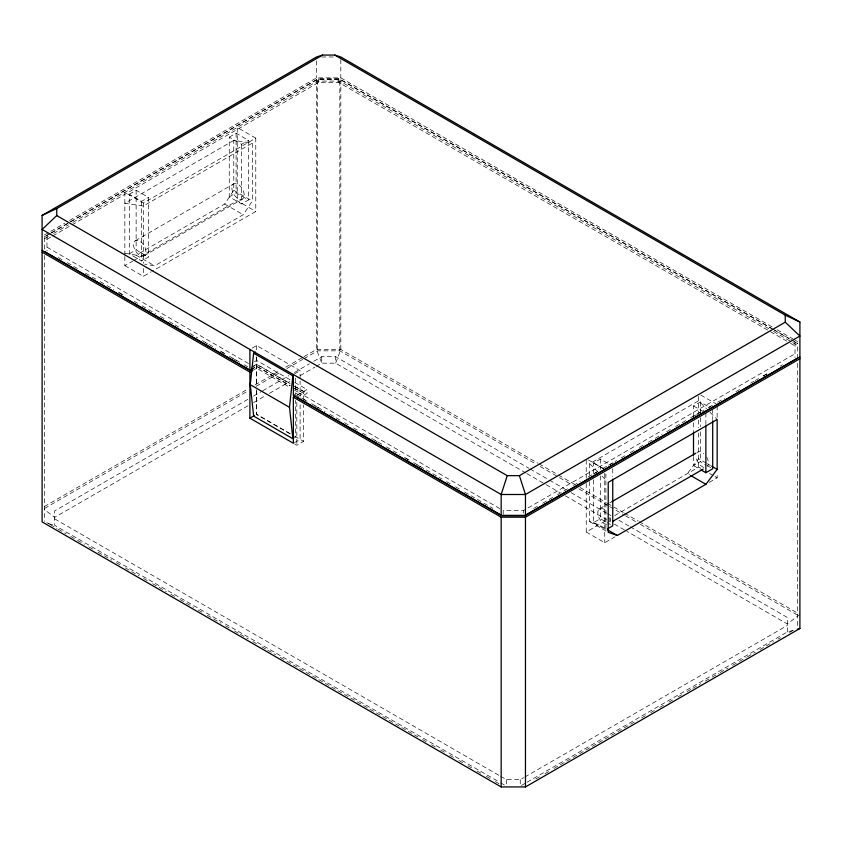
<?xml version="1.0" encoding="UTF-8"?>
<svg xmlns="http://www.w3.org/2000/svg" width="842" height="842" viewBox="0 0 842 842"><rect width="100%" height="100%" fill="white"/><g stroke="black" fill="none" stroke-linecap="round" stroke-linejoin="round"><path stroke-width="0.63" stroke-dasharray="4.21 3.16" d="M124.848 253.221L136.099 255.158L224.677 204.017L233.781 190.334L233.781 140.404L252.316 143.119L252.316 201.028L243.212 214.721L154.633 265.861L144.635 264.135M799.9 614.46L787.312 623.954L626.89 531.334M44.373 235.002L64.876 223.162M69.433 220.53L316.539 77.874L340.831 77.874L772.556 327.128M44.373 236.791L50.036 233.518M51.173 232.866L69.318 222.383M70.454 221.73L316.539 79.664L340.831 79.664L771.419 328.254M50.394 233.518L44.542 236.897L44.542 251.558M51.53 232.866L69.718 222.362M70.707 221.793L318.56 78.695L338.81 78.695L773.545 329.696M44.542 238.696L49.099 236.065M53.593 233.466L68.434 224.898M72.822 222.362L317.55 81.074L339.821 81.074L768.999 328.854M46.984 239.275L51.53 236.655M52.667 236.002L70.854 225.498M71.991 224.846L318.56 82.484L338.81 82.484L789.322 342.589M129.3 194.197L136.13 190.239L148.487 197.375L148.487 257.031L141.645 260.978L129.3 253.842L129.3 194.197L141.645 201.322L148.487 197.375M229.256 137.141L236.097 133.194L248.453 140.319L248.453 199.975L241.612 203.922L229.256 196.796L229.256 137.141L241.612 144.277L248.453 140.319M233.781 140.404L124.848 203.301L143.382 206.016L252.316 143.119M124.848 255.168L124.848 192.323L143.382 203.027L255.779 138.13L255.779 211.458L152.465 271.103M135.373 240.686L233.676 183.924M129.3 253.842L136.13 249.895L148.487 257.031M229.256 196.796L236.097 192.85L248.453 199.975M124.848 256.484L124.848 265.64L132.794 261.062M133.931 260.399L237.244 200.754L255.779 211.458M144.108 255.81L242.412 199.059M124.848 265.64L143.382 276.344L151.328 271.755M252.147 348.135L256.642 345.546L300.099 370.638L300.099 379.774M254.389 361.734L256.642 360.439L290.227 379.826M253.274 366.175L256.642 364.228L290.227 383.615M251.021 367.67L256.642 364.428L290.153 383.784M251.021 369.47L256.642 366.217L290.153 385.573M251.021 369.67L256.642 366.428L290.069 385.731M252.147 370.806L256.642 368.217L290.069 387.52M44.373 506.547L248.211 388.867M255.042 384.92L280.091 370.459M285.785 367.165L302.867 357.303M304.004 356.65L316.539 349.419L340.831 349.419L537.901 463.195M44.542 508.442L248.158 390.888M256.126 386.289L281.144 371.848M286.838 368.564L302.762 359.366M303.899 358.713L317.55 350.83L339.821 350.83L535.628 463.879M247.885 399.34L54.688 510.873L54.688 525.366L499.548 782.207M253.568 396.056L261.525 391.456M262.651 390.804L288.795 375.711M294.479 372.438L309.246 363.902M313.792 361.281L321.749 356.692L335.621 356.692L529.039 468.352M294.49 373.88L300.099 370.638M247.885 405.823L54.688 517.356L44.194 509.442M253.568 402.539L264.925 395.982M269.472 393.351L289.932 381.542M300.162 375.637L314.929 367.112M316.066 366.449L321.749 363.176L335.621 363.176L525.629 472.867M293.363 395.414L300.099 391.519L300.099 381.079M296.731 395.256L300.099 393.309L300.099 397.15M296.816 395.414L307.014 389.52L307.014 393.319L301.404 396.561M296.816 397.203L303.562 393.309L294.626 388.151M292.869 438.724L295.668 437.103L295.668 400.413M294.49 442.608L300.099 439.366L300.099 403.55M294.584 443.966L296.816 445.25L303.562 441.366L303.562 405.002M589.684 475.267L589.684 463.689L698.618 400.792L706.564 408.802M593.547 473.362L593.547 462.995L600.388 459.048L611.618 465.531M693.513 416.316L693.513 405.939L700.355 401.992L709.332 407.181M503.19 514.357L503.19 510.568L523.44 510.568L795.016 353.777M533.67 508.452L538.217 505.832M542.753 503.2L552.983 497.296M557.53 494.675L567.75 488.77M573.434 485.487L580.254 481.55M588.211 476.961L597.294 471.709M602.977 468.436L607.524 465.805M608.661 465.152L616.618 460.563M621.164 457.932L625.701 455.312M630.248 452.691L634.794 450.07M639.341 447.439L643.888 444.818M648.435 442.197L654.108 438.914M655.244 438.261L662.065 434.325M666.611 431.693L671.158 429.073M675.705 426.452L685.925 420.547M690.472 417.916L704.112 410.043M708.659 407.423L713.195 404.802M717.742 402.171L724.562 398.234M735.929 391.677L740.465 389.057M750.696 383.152L754.106 381.184M755.242 380.531L758.653 378.563M763.199 375.932L768.872 372.659M780.239 366.091L782.513 364.786M593.842 473.909L597.252 471.941M610.903 464.058L613.176 462.742M692.808 416.769L696.218 414.801M697.355 414.148L700.765 412.18M708.732 407.581L711.006 406.265M763.326 376.058L766.746 374.09M599.588 508.757L608.629 503.537M609.755 502.885L612.018 501.579M593.547 479.856L593.547 522.65L600.388 518.693L605.998 521.935M693.513 456.511L693.513 465.594L700.355 461.648L705.964 464.889M586.221 483.571L586.221 532.018L606.745 520.177M614.607 515.63L698.618 467.131L700.797 468.384M586.221 532.018L604.756 542.722L614.976 536.817M709.206 482.413L717.152 477.824L717.152 472.594M500.695 776.377L506.379 779.66L520.251 779.66L523.661 777.692M524.798 777.04L787.312 625.48M521.387 785.491L525.934 782.86M527.071 782.207L787.312 631.963L793.606 630.226M535.828 778.955L540.375 776.324M544.932 773.693L549.479 771.072M554.025 768.441L637.068 720.499M641.615 717.879L646.161 715.247M650.719 712.616L655.265 709.995M659.812 707.364L664.37 704.743M668.916 702.112L673.463 699.491M678.021 696.86L682.567 694.229M687.114 691.608L691.671 688.977M692.808 688.324L700.765 683.725M705.322 681.094L711.006 677.81M712.143 677.157L718.963 673.221M720.11 672.558L728.067 667.959M732.614 665.338L738.308 662.054M739.444 661.391L746.265 657.455M747.401 656.802L755.369 652.203M759.916 649.571L773.566 641.688M778.113 639.067L780.397 637.752M789.491 632.5L794.048 629.869M321.655 56.982L334.442 56.982M48.394 523.629L54.688 525.366M589.684 481.708L589.684 521.598L598.788 524.766L606.419 529.165M777.113 329.759L793.069 338.958M794.206 339.621L797.627 341.589M772.556 328.917L789.649 338.779M790.785 339.442L797.627 343.378M774.535 330.264L789.491 338.894M794.038 341.526L797.458 343.494L797.458 358.145M773.545 331.485L797.458 345.294M790.459 343.241L795.016 345.873M255.779 138.13L237.244 127.437L237.244 200.754M700.797 395.066L717.152 404.507M693.513 405.939L704.743 412.422M233.781 190.334L252.316 201.028M706.249 463.111L698.618 458.701L687.367 473.625L689.545 474.888M707.343 463.732L710.606 465.626M707.091 465.531L712.7 468.773M709.522 473.425L713.879 475.94M714.974 476.572L717.152 477.824M693.513 465.594L700.249 469.489M224.677 204.017L243.212 214.721M588.411 459.953L604.756 469.394M593.547 462.995L602.535 468.184M539.038 463.847L557.267 474.372M558.404 475.035L574.36 484.234M580.054 487.529L606.251 502.653M607.387 503.316L623.333 512.515M624.48 513.178L638.141 521.072M639.288 521.724L797.627 613.144M540.185 466.5L558.393 477.025M559.53 477.677L572.055 484.908M578.886 488.855L608.482 505.937M609.619 506.6L624.417 515.136M625.564 515.799L635.805 521.714M640.362 524.345L797.458 615.039M530.176 469.015L548.384 479.519M549.521 480.182L565.445 489.381M571.139 492.665L606.408 513.02M607.545 513.683L610.955 515.651M618.923 520.251L629.163 526.166M630.3 526.818L787.312 617.47L787.312 631.963M526.766 473.53L544.963 484.034M546.1 484.697L559.762 492.581M565.445 495.864L606.408 519.503M614.365 524.103L625.743 530.67M607.124 522.587L610.492 524.534M136.099 255.158L154.633 265.861M593.547 522.65L605.903 529.776L605.903 474.014M589.684 521.598L606.029 531.039M294.7 382.415L307.014 389.52M294.7 386.204L307.014 393.319M294.626 386.362L303.562 391.519L303.562 398.508M294.532 388.299L300.099 391.519M46.984 247.18L248.769 363.67M294.532 390.088L300.099 393.309M499.79 508.6L300.278 393.414L300.278 397.203L307.077 401.129M58.33 257.515L62.855 260.136M67.392 262.746L77.59 268.64M85.526 273.218L91.199 276.492M92.336 277.155L95.735 279.112M100.272 281.733L105.934 285.006M107.071 285.659L113.87 289.585M118.406 292.206L122.943 294.816M134.278 301.362L137.678 303.33M142.214 305.951L155.812 313.803M160.348 316.413L164.885 319.034M169.421 321.655L173.947 324.275M175.083 324.928L179.62 327.549M189.818 333.432L197.754 338.01M202.29 340.631L207.953 343.904M209.09 344.557L215.889 348.483M220.425 351.103L224.961 353.724M229.498 356.345L239.696 362.228M244.233 364.849L248.769 367.47M311.614 403.75L325.212 411.601M329.748 414.222L339.957 420.116M344.483 422.726L349.02 425.347M353.556 427.968L358.092 430.588M362.628 433.198L367.154 435.819M371.69 438.44L381.9 444.323M386.425 446.944L392.098 450.217M393.235 450.87L400.034 454.796M404.57 457.417L409.096 460.037M413.632 462.647L441.976 479.014M446.513 481.635L451.049 484.245M455.575 486.865L460.111 489.486M464.647 492.107L492.991 508.463M119.427 292.995L122.827 294.953M205.648 342.778L207.921 344.083M221.541 351.945L224.94 353.914M232.887 358.492L237.423 361.113M303.625 399.34L307.035 401.308M314.971 405.886L319.507 408.507M375.1 440.608L377.374 441.913M405.739 458.29L409.138 460.258M417.085 464.847L421.621 467.468M290.153 433.619L256.642 414.275L256.642 387.404M294.532 436.145L303.562 441.366M290.069 433.872L256.452 414.453L256.452 390.867M54.688 518.883L499.548 775.724M500.695 782.86L505.242 785.491M46.826 522.619L49.099 523.934M50.236 524.598L57.067 528.534M58.203 529.197L66.171 533.796M70.728 536.428L76.422 539.711M77.559 540.364L84.389 544.311M88.936 546.942L93.494 549.573M98.051 552.194L111.712 560.088M116.259 562.709L120.816 565.34M125.374 567.971L139.035 575.854M143.582 578.486L148.139 581.117M152.686 583.748L166.348 591.631M170.905 594.263L175.462 596.894M180.009 599.515L193.671 607.408M198.228 610.04L202.785 612.66M207.332 615.292L220.993 623.175M225.551 625.806L230.098 628.437M234.655 631.068L239.212 633.7M240.349 634.352L248.316 638.952M252.874 641.583L257.42 644.214M261.978 646.845L266.535 649.466M267.672 650.129L275.639 654.729M280.186 657.36L285.88 660.644M287.017 661.296L417.937 736.887M422.484 739.508L427.041 742.139M431.599 744.77L436.145 747.401M440.703 750.033L445.26 752.653M449.807 755.285L454.364 757.916M458.922 760.547L463.468 763.168M468.026 765.799L472.583 768.43M477.13 771.062L481.687 773.693M486.234 776.313L490.791 778.945M495.349 781.576L499.895 784.207M710.09 412.359L717.152 419.474M589.684 463.689L597.62 471.699M602.041 476.14L606.451 480.593M797.458 363.386L797.458 627.9M795.016 342.084L795.016 357.566M717.152 405.812L717.152 417.6M712.7 409.128L712.7 419.495M705.87 413.075L705.87 424.747M700.355 401.992L700.355 412.37M700.355 417.548L700.355 426.631M700.355 431.82L700.355 461.648M698.618 396.424L698.618 413.664M698.618 419.99L698.618 427.852M698.618 432.967L698.618 467.131M693.513 422.8L693.513 430.578M612.744 468.773L612.744 476.551M604.756 473.33L604.756 542.722M600.388 459.048L600.388 469.415M600.388 475.898L600.388 518.693M586.221 460.006L586.221 478.34M523.44 510.568L523.44 513.094M520.251 779.66L520.251 786.144M506.379 779.66L506.379 786.144M340.831 59.593L340.831 77.874M340.831 79.664L340.831 349.419L335.621 363.176L335.621 356.692M339.821 350.83L339.821 79.285L317.55 79.285L317.55 350.83M338.81 78.695L338.81 82.484M321.749 356.692L321.749 363.176L316.539 349.419L316.539 79.664M318.56 78.695L318.56 82.484M316.539 60.898L316.539 77.874M296.816 402.392L296.816 445.25M295.668 378.142L295.668 393.867M256.642 345.546L256.642 350.767M256.642 357.292L256.642 386.131M256.452 356.808L256.452 385.636M241.612 144.277L241.612 203.922M236.097 133.194L236.097 192.85M143.382 203.027L143.382 263.251M143.382 268.493L143.382 276.344M141.645 201.322L141.645 260.978M136.13 190.239L136.13 249.895M46.984 235.486L46.984 250.969M44.542 255.473L44.542 521.303M703.859 467.384A8.736 5.041 60 0 1 696.081 456.006M696.913 452.912A8.736 5.041 60 0 1 703.859 453.606M706.627 457.048A8.736 5.041 60 0 1 707.606 466.226M607.04 524.282A8.736 5.041 60 0 1 597.778 512.757A8.736 5.041 60 0 1 607.04 511.936M231.866 187.924A8.736 5.041 60 0 0 241.138 199.449A8.736 5.041 60 0 0 241.138 187.092A8.736 5.041 60 0 0 231.866 187.924M133.562 244.675A8.736 5.041 60 0 0 142.824 256.21A8.736 5.041 60 0 0 142.824 243.854A8.736 5.041 60 0 0 133.562 244.675"/><path stroke-width="1.26" d="M253.642 353.187L292.869 375.827L289.501 407.328L292.869 438.724L253.642 416.074L250.274 384.678L253.642 353.187L255.515 352.103M334.769 55.067L340.831 56.982L799.9 322.023L799.9 628.49L525.461 786.933L501.169 786.933L42.1 521.893L42.1 215.426L316.539 56.982L322.602 55.067L334.769 55.067L785.249 315.15L785.249 322.181L519.398 475.667L507.231 475.667L501.169 494.496L501.169 515.378L525.461 515.378L799.9 356.934M705.901 484.318L717.152 469.394L717.152 419.474L608.219 482.371L608.219 532.291L617.323 535.459L705.901 484.318L690.64 475.509M322.602 55.067L56.751 208.563L56.751 215.584L42.1 229.456L501.169 494.496L525.461 494.496L799.9 336.053L785.249 322.181M42.1 250.348L249.906 370.312L252.147 369.017M42.1 252.137L249.906 372.111L252.147 370.806M249.906 372.111L249.906 418.169L254.389 415.569M249.906 418.169L293.363 443.26L293.363 397.203L295.605 395.898M797.458 358.145L524.45 515.767L502.179 515.757L296.816 397.203M293.363 397.203L501.169 517.177L525.461 517.177L799.9 358.724M612.018 501.579L695.629 453.312M612.839 521.282L703.238 469.089M607.861 528.65L612.744 525.829L612.744 479.14M701.375 470.131L705.87 472.73L712.7 468.773L712.7 420.8M42.1 215.426L56.751 208.563M797.385 629.184L799.9 628.49M785.249 315.15L799.9 322.023M711.701 466.247L717.152 469.394M607.514 529.797L617.323 535.459M56.751 215.584L507.231 475.667M44.542 251.547L249.906 370.112M501.169 515.378L293.363 395.414L293.363 374.522M250.274 384.678L289.501 407.328M519.398 475.667L525.461 494.496L525.461 515.378M705.87 426.041L705.87 472.73M693.513 431.872L693.513 455.217M525.461 517.177L525.461 786.933M501.169 517.177L501.169 786.933M249.906 349.43L249.906 370.312M609.924 517.925A8.736 5.041 60 0 1 609.924 521.619"/></g></svg>
